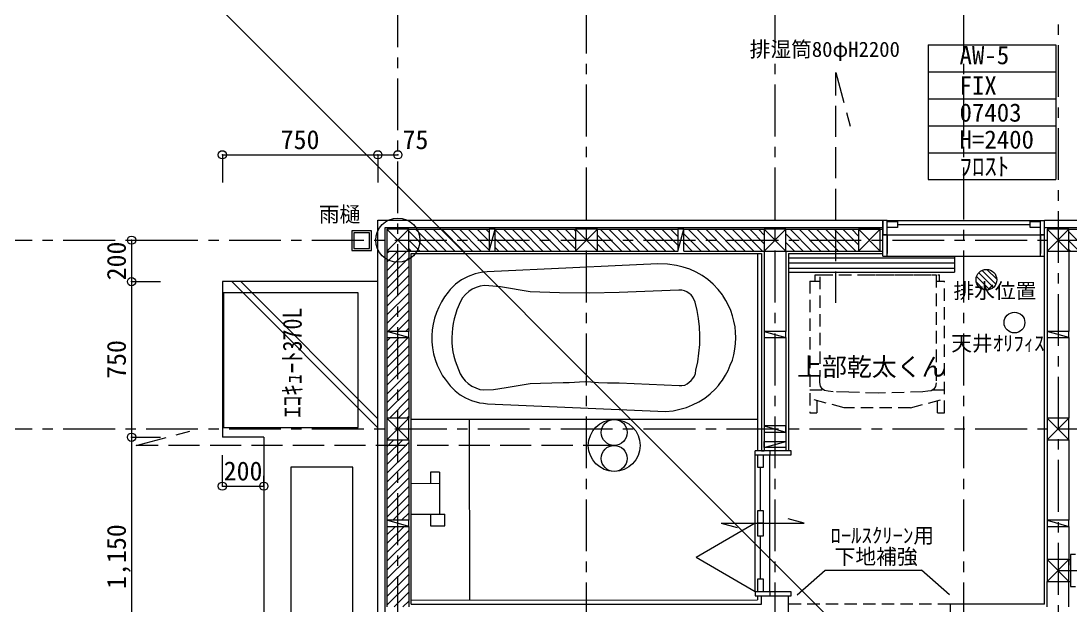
# Model space of a CAD drawing. Units: millimetres at full size, sheet at 1:50. Extents: x -16792 to 54909, y -26252 to 25759.
# Drawn here: x -6246 to -1180, y 18759 to 21579 of the extents above; entities that cross this region are included whole.
import ezdxf
from ezdxf.enums import TextEntityAlignment as Align

# ---------------------------------------------------------------- set-up
doc = ezdxf.new("R2010")
doc.units = ezdxf.units.MM
doc.header["$LTSCALE"] = 50
doc.header["$PDMODE"] = 32
doc.header["$PDSIZE"] = 40
for name, pattern in [('CHAIN1', [8, 5, -1, 1, -1]), ('DASHED1', [1.8, 1.2, -0.6]), ('DASHED3', [4, 3, -1])]:
    doc.linetypes.add(name, pattern=pattern)
for name, color, linetype, lineweight in [('3-1_通り芯・通り番号', 7, 'Continuous', 13), ('3-2_柱(黄)', 4, 'Continuous', 5), ('3-3_仕上線(黄)', 3, 'Continuous', 20), ('3-4_下地・間柱(水色)', 4, 'Continuous', 5), ('3-5_サッシ・室内建具', 7, 'Continuous', 13), ('3-6_住宅設備・造作', 4, 'Continuous', 5), ('3-7_家具点線', 4, 'DASHED1', 5), ('3-8_ハッチング', 1, 'Continuous', 9), ('3-9_建築設備', 5, 'Continuous', 13), ('3-A_文字', 7, 'Continuous', 13), ('3-B_特記事項', 6, 'Continuous', 13), ('3-F_寸法・方位', 7, 'Continuous', 13), ('F-F_図面枠（共通）', 7, 'Continuous', 13)]:
    doc.layers.add(name, color=color, linetype=linetype, lineweight=lineweight)
doc.styles.add('ＭＳ ゴシック', font='')
doc.styles.get('ＭＳ ゴシック').set_extended_font_data('MS Gothic')

msp = doc.modelspace()

# ---------------------------------------------------------------- linework, layer by layer
at = {"layer": '3-1_通り芯・通り番号', "color": 1, "linetype": 'CHAIN1', "lineweight": 9}
for p, q in [((-4427.95, 11452.55), (-4427.95, 23216.06)), ((-3517.95, 11422.55), (-3517.95, 23216.06)), ((-2607.95, 11422.55), (-2607.95, 23216.06)), ((-1697.95, 11422.55), (-1697.95, 23216.06)), ((-1242.95, 22262.96), (-1242.95, 18702.55)), ((-7242.18, 20522.55), (7012.93, 20522.55)), ((-7242.18, 19612.55), (7012.93, 19612.55)), ((-1242.95, 18930.05), (2552.19, 18930.05))]:
    msp.add_line(p, q, dxfattribs=at)
at = {"layer": '3-2_柱(黄)'}
for p, q in [((-4375.45, 20575.05), (-4480.45, 20470.05)), ((-4480.45, 20575.05), (-4375.45, 20470.05)), ((-3465.45, 20575.05), (-3570.45, 20470.05)), ((-3570.45, 20575.05), (-3465.45, 20470.05)), ((-2555.45, 20575.05), (-2660.45, 20470.05)), ((-2660.45, 20575.05), (-2555.45, 20470.05)), ((-2100.45, 20575.05), (-2205.45, 20470.05)), ((-2205.45, 20575.05), (-2100.45, 20470.05)), ((-1190.45, 20575.05), (-1295.45, 20470.05)), ((-1295.45, 20575.05), (-1190.45, 20470.05)), ((-4480.45, 19560.05), (-4375.45, 19665.05)), ((-4480.45, 19665.05), (-4375.45, 19560.05)), ((-1295.45, 19560.05), (-1190.45, 19665.05)), ((-1295.45, 19665.05), (-1190.45, 19560.05)), ((-1295.45, 18982.55), (-1190.45, 18877.55)), ((-1190.45, 18982.55), (-1295.45, 18877.55))]:
    msp.add_line(p, q, dxfattribs=at)
at = {"layer": '3-2_柱(黄)', "color": 3, "lineweight": 20}
for points in [[(-4480.45, 20575.05), (-4480.45, 20470.05), (-4375.45, 20470.05), (-4375.45, 20575.05)], [(-3570.45, 20575.05), (-3570.45, 20470.05), (-3465.45, 20470.05), (-3465.45, 20575.05)], [(-2660.45, 20575.05), (-2660.45, 20470.05), (-2555.45, 20470.05), (-2555.45, 20575.05)], [(-2205.45, 20575.05), (-2205.45, 20470.05), (-2100.45, 20470.05), (-2100.45, 20575.05)], [(-1295.45, 20575.05), (-1295.45, 20470.05), (-1190.45, 20470.05), (-1190.45, 20575.05)], [(-4480.45, 19560.05), (-4375.45, 19560.05), (-4375.45, 19665.05), (-4480.45, 19665.05)], [(-1295.45, 19560.05), (-1190.45, 19560.05), (-1190.45, 19665.05), (-1295.45, 19665.05)], [(-1295.45, 18982.55), (-1295.45, 18877.55), (-1190.45, 18877.55), (-1190.45, 18982.55)]]:
    msp.add_lwpolyline(points, close=True, dxfattribs=at)
msp.add_circle((-4427.95, 20522.55), 106.22, dxfattribs=at)
at = {"layer": '3-3_仕上線(黄)'}
for p, q in [((-4524.45, 18637.55), (-4524.45, 20619.05)), ((-2607.95, 20619.05), (-2087.95, 20619.05)), ((-1307.95, 20619.05), (-332.95, 20619.05)), ((-4362.95, 20457.55), (-3517.95, 20457.55)), ((-3517.95, 20457.55), (-2672.95, 20457.55)), ((-2672.95, 20457.55), (-2672.95, 19507.55)), ((-2542.95, 20457.55), (-2087.95, 20457.55)), ((-2542.95, 20457.55), (-2542.95, 19507.55)), ((-1307.95, 18767.55), (-1307.95, 18902.55)), ((-2672.95, 18767.55), (-2672.95, 18807.55)), ((-2542.95, 18637.55), (-2542.95, 18807.55)), ((-4362.95, 18767.55), (-2672.95, 18767.55)), ((-1762.95, 18767.55), (-1762.95, 17792.55)), ((-1307.95, 18767.55), (-1762.95, 18767.55))]:
    msp.add_line(p, q, dxfattribs=at)
at = {"layer": '3-3_仕上線(黄)', "color": 7, "linetype": 'DASHED1', "lineweight": 13}
msp.add_line((-1762.95, 18767.55), (-2542.95, 18767.55), dxfattribs=at)
at = {"layer": '3-3_仕上線(黄)'}
for points in [[(-4524.45, 20619.05), (-3517.95, 20619.05), (-2607.95, 20619.05)], [(-4362.95, 18767.55), (-4362.95, 19612.55), (-4362.95, 20457.55)], [(-1307.95, 18902.55), (-1307.95, 19612.55), (-1307.95, 20457.55)]]:
    msp.add_lwpolyline(points, dxfattribs=at)
at = {"layer": '3-4_下地・間柱(水色)'}
for p, q in [((-4489.45, 19612.55), (-4489.45, 20584.05)), ((-4489.45, 20584.05), (-3517.95, 20584.05)), ((-4375.45, 20575.05), (-3987.95, 20575.05)), ((-3987.95, 20470.05), (-3957.95, 20575.05)), ((-3957.95, 20575.05), (-3570.45, 20575.05)), ((-3517.95, 20584.05), (-2607.95, 20584.05)), ((-3465.45, 20575.05), (-3077.95, 20575.05)), ((-3077.95, 20575.05), (-3077.95, 20470.05)), ((-3077.95, 20470.05), (-3047.95, 20575.05)), ((-3047.95, 20575.05), (-2660.45, 20575.05)), ((-2607.95, 20584.05), (-2087.95, 20584.05)), ((-2555.45, 20575.05), (-2087.95, 20575.05)), ((-1307.95, 20584.05), (-332.95, 20584.05)), ((-1190.45, 20575.05), (-802.95, 20575.05)), ((-4480.45, 20470.05), (-4480.45, 20082.55)), ((-4375.45, 20470.05), (-4375.45, 20082.55)), ((-4375.45, 20470.05), (-3987.95, 20470.05)), ((-4375.45, 20470.05), (-4375.45, 20082.55)), ((-4375.45, 20470.05), (-3987.95, 20470.05)), ((-3957.95, 20470.05), (-3570.45, 20470.05)), ((-3957.95, 20470.05), (-3570.45, 20470.05)), ((-3465.45, 20470.05), (-3077.95, 20470.05)), ((-3465.45, 20470.05), (-3077.95, 20470.05)), ((-3047.95, 20470.05), (-2660.45, 20470.05)), ((-2660.45, 20470.05), (-2660.45, 20082.55)), ((-2555.45, 20470.05), (-2555.45, 20082.55)), ((-2555.45, 20470.05), (-2087.95, 20470.05)), ((-1295.45, 20470.05), (-1295.45, 20082.55)), ((-1190.45, 20470.05), (-802.95, 20470.05)), ((-1190.45, 20470.05), (-1190.45, 20082.55)), ((-1190.45, 20470.05), (-802.95, 20470.05)), ((-1555.06, 20294.41), (-1625.66, 20365.01)), ((-1543.01, 20310.64), (-1609.43, 20377.06)), ((-1538.42, 20334.34), (-1585.74, 20381.65)), ((-1600.42, 20283.2), (-1636.87, 20319.65)), ((-1573.06, 20284.12), (-1635.95, 20347.02)), ((-4375.45, 20052.55), (-4480.45, 20082.55)), ((-2660.45, 20082.55), (-2555.45, 20052.55)), ((-1190.45, 20052.55), (-1295.45, 20082.55)), ((-4480.45, 20052.55), (-4480.45, 19665.05)), ((-4375.45, 20052.55), (-4375.45, 19665.05)), ((-4375.45, 20052.55), (-4375.45, 19665.05)), ((-2660.45, 20052.55), (-2660.45, 19507.55)), ((-2555.45, 20052.55), (-2555.45, 19507.55)), ((-1295.45, 20052.55), (-1295.45, 19665.05)), ((-1190.45, 20052.55), (-1190.45, 19665.05)), ((-4489.45, 18702.55), (-4489.45, 19612.55)), ((-2660.45, 19627.55), (-2555.45, 19597.55)), ((-4480.45, 19560.05), (-4480.45, 19172.55)), ((-4375.45, 19560.05), (-4375.45, 19172.55)), ((-4375.45, 19560.05), (-4375.45, 19172.55)), ((-1295.45, 19560.05), (-1295.45, 19172.55)), ((-1190.45, 19560.05), (-1190.45, 19172.55)), ((-2660.45, 19522.55), (-2555.45, 19552.55)), ((-2660.45, 19522.55), (-2660.45, 19507.55)), ((-2555.45, 19522.55), (-2555.45, 19507.55)), ((-4375.45, 19142.55), (-4480.45, 19172.55)), ((-1295.45, 19172.55), (-1190.45, 19142.55)), ((-4480.45, 19142.55), (-4480.45, 18755.05)), ((-4375.45, 19142.55), (-4375.45, 18755.05)), ((-4375.45, 19142.55), (-4375.45, 18755.05)), ((-1295.45, 19142.55), (-1295.45, 18955.05)), ((-1190.45, 19142.55), (-1190.45, 18955.05)), ((-1190.45, 18982.55), (-1182.95, 18982.55)), ((-1295.45, 18755.05), (-1295.45, 18877.55)), ((-1190.45, 18877.55), (-1182.95, 18877.55)), ((-1190.45, 18755.05), (-1190.45, 18877.55))]:
    msp.add_line(p, q, dxfattribs=at)
for points in [[(-3987.95, 20575.05), (-3987.95, 20470.05), (-3957.95, 20470.05), (-3957.95, 20575.05)], [(-4480.45, 20052.55), (-4375.45, 20052.55), (-4375.45, 20082.55), (-4480.45, 20082.55)], [(-2555.45, 20082.55), (-2660.45, 20082.55), (-2660.45, 20052.55), (-2555.45, 20052.55)], [(-1295.45, 20052.55), (-1190.45, 20052.55), (-1190.45, 20082.55), (-1295.45, 20082.55)], [(-2555.45, 19627.55), (-2660.45, 19627.55), (-2660.45, 19597.55), (-2555.45, 19597.55)], [(-2555.45, 19522.55), (-2660.45, 19522.55), (-2660.45, 19552.55), (-2555.45, 19552.55)], [(-4480.45, 19142.55), (-4375.45, 19142.55), (-4375.45, 19172.55), (-4480.45, 19172.55)], [(-1190.45, 19172.55), (-1295.45, 19172.55), (-1295.45, 19142.55), (-1190.45, 19142.55)]]:
    msp.add_lwpolyline(points, close=True, dxfattribs=at)
msp.add_lwpolyline([(-3047.95, 20470.05), (-3047.95, 20575.05), (-3077.95, 20575.05)], dxfattribs=at)
msp.add_circle((-1588.35, 20331.72), 50, dxfattribs=at)
at = {"layer": '3-5_サッシ・室内建具'}
for p, q in [((-2087.95, 20619.05), (-2087.95, 20610.05)), ((-2067.95, 20618.05), (-2087.95, 20618.05)), ((-2087.95, 20445.55), (-2087.95, 20618.05)), ((-2067.95, 20445.55), (-2067.95, 20618.05)), ((-2067.95, 20618.05), (-1327.95, 20618.05)), ((-1327.95, 20618.05), (-1307.95, 20618.05)), ((-1327.95, 20445.55), (-1327.95, 20618.05)), ((-1307.95, 20445.55), (-1307.95, 20618.05)), ((-2067.95, 20613.05), (-2017.95, 20613.05)), ((-2017.95, 20598.05), (-1377.95, 20598.05)), ((-1377.95, 20613.05), (-1327.95, 20613.05)), ((-2067.95, 20548.05), (-2087.95, 20548.05)), ((-2067.95, 20548.05), (-1327.95, 20548.05)), ((-2067.95, 20548.05), (-2067.95, 20457.55)), ((-1327.95, 20548.05), (-1307.95, 20548.05)), ((-1307.95, 20548.05), (-1327.95, 20548.05)), ((-1327.95, 20548.05), (-1327.95, 20457.55)), ((-2087.95, 20445.55), (-2067.95, 20445.55)), ((-2087.95, 20445.55), (-1307.95, 20445.55)), ((-1327.95, 20445.55), (-1307.95, 20445.55)), ((-2703.45, 19487.55), (-2703.45, 19507.55)), ((-2530.95, 19507.55), (-2703.45, 19507.55)), ((-2672.95, 19507.55), (-2660.45, 19507.55)), ((-2633.45, 19507.55), (-2633.45, 19487.55)), ((-2530.95, 19487.55), (-2530.95, 19507.55)), ((-2703.45, 18827.55), (-2703.45, 19487.55)), ((-2703.45, 19487.55), (-2530.95, 19487.55)), ((-2693.45, 19487.55), (-2693.45, 19427.55)), ((-2663.45, 19427.55), (-2663.45, 19487.55)), ((-2633.45, 18827.55), (-2633.45, 19487.55)), ((-2693.45, 19427.55), (-2663.45, 19427.55)), ((-2678.45, 19217.55), (-2678.45, 19427.55)), ((-2693.45, 19217.55), (-2693.45, 19097.55)), ((-2663.45, 19217.55), (-2693.45, 19217.55)), ((-2663.45, 19097.55), (-2663.45, 19217.55)), ((-2703.55, 19157.55), (-2989.33, 18992.55)), ((-2868.45, 19157.55), (-2791.17, 19136.84)), ((-2663.45, 19157.55), (-2693.45, 19157.55)), ((-2693.45, 19097.55), (-2663.45, 19097.55)), ((-2678.45, 18887.55), (-2678.45, 19097.55)), ((-1158.95, 19007.05), (-1182.95, 19007.05)), ((-1182.95, 19007.05), (-1182.95, 18853.05)), ((-2703.55, 18827.55), (-2989.33, 18992.55)), ((-2663.45, 18827.55), (-2663.45, 18887.55)), ((-2703.45, 18827.55), (-2703.45, 18807.55)), ((-2530.95, 18827.55), (-2703.45, 18827.55)), ((-2672.95, 18807.55), (-2660.45, 18807.55)), ((-2633.45, 18827.55), (-2633.45, 18807.55))]:
    msp.add_line(p, q, dxfattribs=at)
for points in [[(-2087.95, 20619.05), (-2087.95, 20548.05), (-2067.95, 20548.05)], [(-2017.95, 20613.05), (-2017.95, 20583.05), (-2067.95, 20583.05)], [(-1327.95, 20583.05), (-1377.95, 20583.05), (-1377.95, 20613.05)], [(-2868.45, 19157.55), (-2468.45, 19157.55), (-2545.72, 19178.25)], [(-2663.45, 18887.55), (-2693.45, 18887.55), (-2693.45, 18827.55)], [(-1182.95, 18853.05), (-1182.14, 18853.05), (-1158.95, 18853.05)], [(-2703.45, 18807.55), (-2530.95, 18807.55), (-2530.95, 18827.55)]]:
    msp.add_lwpolyline(points, dxfattribs=at)
at = {"layer": '3-6_住宅設備・造作', "color": 7, "lineweight": 13}
for p, q in [((-4649.59, 20568.04), (-4649.59, 20473.04)), ((-4649.59, 20473.04), (-4554.59, 20473.04)), ((-1742.95, 20445.55), (-1742.95, 20367.55)), ((-2542.95, 20367.55), (-1742.95, 20367.55))]:
    msp.add_line(p, q, dxfattribs=at)
at = {"layer": '3-6_住宅設備・造作'}
for p, q in [((-2693.45, 20457.55), (-2693.16, 19507.55)), ((-4524.45, 20322.55), (-5274.45, 20322.55)), ((-5228.63, 20322.55), (-4524.45, 19618.36)), ((-5186.21, 20322.55), (-4524.45, 19660.78)), ((-5274.45, 20297.79), (-5274.45, 20295.66)), ((-5274.45, 20295.66), (-5274.45, 19572.55)), ((-2693.21, 19658.04), (-4362.95, 19657.55)), ((-4083.21, 19657.63), (-4082.95, 18787.63)), ((-5074.45, 19572.55), (-5274.45, 19572.55)), ((-5074.45, 19572.55), (-5074.45, 18422.55)), ((-4227.13, 19404.59), (-4270.13, 19404.57)), ((-4270.13, 19404.57), (-4270.12, 19348.57)), ((-4227.13, 19404.59), (-4227.07, 19201.59)), ((-4227.12, 19348.59), (-4362.95, 19348.55)), ((-4362.95, 19201.55), (-4201.07, 19201.59)), ((-4270.07, 19201.57), (-4270.06, 19145.57)), ((-2692.96, 18807.55), (-2692.95, 18788.04)), ((-4362.95, 18787.55), (-2692.95, 18788.04))]:
    msp.add_line(p, q, dxfattribs=at)
at = {"layer": '3-6_住宅設備・造作', "color": 7, "lineweight": 13}
msp.add_lwpolyline([(-4554.59, 20473.04), (-4554.59, 20568.04), (-4649.59, 20568.04)], dxfattribs=at)
msp.add_lwpolyline([(-4639.59, 20483.04), (-4564.59, 20483.04), (-4564.59, 20558.04), (-4639.59, 20558.04)], close=True, dxfattribs=at)
at = {"layer": '3-6_住宅設備・造作'}
for points in [[(-2806.24, 20132.3), (-2814.24, 20158.29), (-2822.25, 20183.29), (-2833.26, 20208.29), (-2846.27, 20232.29), (-2860.27, 20255.28), (-2862.27, 20258.28), (-2883.28, 20285.27), (-2906.29, 20310.27), (-2932.29, 20332.26), (-2960.3, 20352.25), (-2989.31, 20368.24), (-3019.31, 20382.23), (-3051.31, 20392.22), (-3083.31, 20400.22), (-3127.32, 20407.2), (-3173.32, 20408.19), (-3379.31, 20398.13), (-3584.31, 20389.07), (-3996.31, 20369.94), (-4025.3, 20366.94), (-4054.3, 20359.93), (-4088.3, 20347.92), (-4120.29, 20330.91), (-4149.29, 20309.9), (-4162.28, 20297.9), (-4175.28, 20284.89), (-4185.28, 20271.89), (-4202.27, 20249.88), (-4217.26, 20224.88), (-4230.26, 20199.88), (-4242.25, 20173.87), (-4251.24, 20145.87), (-4258.23, 20117.87), (-4262.22, 20089.87), (-4264.21, 20060.87)], [(-5274.45, 20322.55), (-5274.45, 20304.19), (-5274.45, 20297.79)], [(-3790.28, 20273.01), (-3932.28, 20297.96), (-3989.29, 20302.95), (-4010.29, 20303.94), (-4031.29, 20300.93), (-4050.28, 20294.93), (-4069.28, 20285.92), (-4086.28, 20274.92), (-4102.27, 20260.91), (-4115.27, 20244.91), (-4125.26, 20226.91), (-4143.25, 20185.9), (-4150.24, 20163.9), (-4156.24, 20142.9), (-4161.23, 20120.9), (-4164.23, 20097.9), (-4166.22, 20075.89), (-4167.21, 20052.89), (-4167.21, 20029.89), (-4165.2, 20007.89), (-4162.19, 19984.9), (-4157.19, 19962.9), (-4151.18, 19940.9), (-4144.17, 19919.9), (-4127.16, 19877.91), (-4116.16, 19860.91), (-4103.15, 19844.91), (-4088.15, 19830.92), (-4071.14, 19818.92), (-4052.14, 19809.93), (-4031.96, 19802.49), (-4012.53, 19800.25), (-3966.33, 19802.51), (-3904.93, 19812.39), (-3790.15, 19831.01)], [(-3022.28, 20266.23), (-3033.28, 20273.23), (-3045.28, 20278.23), (-3058.28, 20281.22), (-3072.28, 20282.22), (-3360.28, 20270.13), (-3503.28, 20267.09), (-3647.28, 20268.05), (-3790.28, 20273.01)], [(-3790.15, 19831.01), (-3739.15, 19833.02), (-3685.15, 19835.04), (-3630.15, 19836.05), (-3602.15, 19837.06), (-3575.15, 19838.07), (-3551.15, 19840.08), (-3523.15, 19841.08), (-3496.15, 19840.09), (-3459.15, 19837.1), (-3417.15, 19835.12), (-3360.15, 19834.13), (-3071.14, 19822.22), (-3057.14, 19821.22), (-3044.14, 19824.23), (-3032.15, 19829.23), (-3022.15, 19837.23), (-3012.15, 19846.24), (-3004.15, 19856.24), (-2997.16, 19867.24), (-2992.16, 19879.24), (-2990.17, 19895.24), (-2981.18, 19936.25), (-2975.19, 19978.25), (-2971.2, 20020.25), (-2971.21, 20062.25), (-2973.23, 20104.25), (-2977.24, 20145.25), (-2984.25, 20184.24), (-2993.26, 20223.24), (-3004.27, 20248.24), (-3012.27, 20258.24), (-3022.28, 20266.23)], [(-4264.21, 20060.87), (-4264.21, 20031.87), (-4261.2, 20002.87), (-4256.19, 19974.87), (-4248.18, 19946.87), (-4238.17, 19919.87), (-4226.16, 19893.88), (-4212.16, 19868.88), (-4200.15, 19851.88), (-4176.14, 19819.89), (-4152.14, 19795.9), (-4127.13, 19776.91), (-4101.13, 19761.91), (-4072.12, 19749.92), (-4034.12, 19738.93), (-4015.12, 19735.94), (-3995.12, 19733.95), (-3136.11, 19696.2), (-3100.11, 19700.21), (-3068.11, 19707.22), (-3036.11, 19716.23), (-3006.12, 19728.24), (-2976.12, 19743.25), (-2947.13, 19761.26), (-2921.13, 19781.26), (-2896.14, 19805.27), (-2881.14, 19822.27), (-2874.15, 19831.28), (-2861.15, 19848.28), (-2847.16, 19871.28), (-2835.17, 19894.29), (-2824.17, 19919.29), (-2814.18, 19944.29), (-2807.19, 19970.3), (-2802.2, 19997.3), (-2799.2, 20024.3), (-2797.21, 20051.3), (-2798.22, 20078.3), (-2801.23, 20105.3), (-2806.24, 20132.3)], [(-4270.06, 19145.57), (-4201.06, 19145.59), (-4201.07, 19201.59)]]:
    msp.add_lwpolyline(points, dxfattribs=at)
for points in [[(-5269.03, 19618.97), (-4619.03, 19618.97), (-4619.03, 20268.97), (-5269.03, 20268.97)], [(-4644.5, 18627.4), (-4644.5, 19427.4), (-4944.5, 19427.4), (-4944.5, 18627.4)]]:
    msp.add_lwpolyline(points, close=True, dxfattribs=at)
at = {"layer": '3-7_家具点線'}
for p, q in [((-2440.21, 20325.57), (-2390.21, 20325.57)), ((-2440.21, 20325.57), (-2440.21, 19689.57)), ((-2415.21, 20325.57), (-2415.21, 20355.57)), ((-2415.21, 20355.57), (-2390.14, 20355.57)), ((-2183.6, 20355.57), (-1815.21, 20355.57)), ((-1830.21, 20325.57), (-1791.21, 20325.57)), ((-1815.21, 20325.57), (-1815.21, 20355.57)), ((-1791.21, 19689.57), (-1791.21, 20325.57)), ((-2440.21, 19801.57), (-2374.79, 19801.57)), ((-2274.09, 19714.57), (-2440.21, 19757.86)), ((-1954.59, 19714.57), (-1791.21, 19757.5)), ((-1846.65, 19801.57), (-1791.21, 19801.57)), ((-2406.21, 19749), (-2406.21, 19689.57)), ((-1954.59, 19714.57), (-2274.09, 19714.57)), ((-1825.21, 19689.57), (-1825.21, 19748.57)), ((-2440.21, 19689.57), (-2406.21, 19689.57)), ((-1825.21, 19689.57), (-1791.21, 19689.57))]:
    msp.add_line(p, q, dxfattribs=at)
msp.add_lwpolyline([(-2390.13, 20356.07), (-1830.14, 20354.72), (-1831.4, 19834.72), (-1834.44, 19817.73), (-1841.47, 19804.74), (-1854.49, 19796.77), (-1871.49, 19793.81), (-1895.5, 19790.87), (-2111.52, 19785.4), (-2251.51, 19789.73), (-2327.5, 19791.92), (-2351.49, 19794.98), (-2369.49, 19798.02), (-2381.47, 19806.05), (-2389.43, 19819.07), (-2391.39, 19836.07)], close=True, dxfattribs=at)
at = {"layer": '3-8_ハッチング'}
for p, q in [((-4342.79, 20575.05), (-4237.79, 20470.05)), ((-4300.36, 20575.05), (-4195.36, 20470.05)), ((-4257.94, 20575.05), (-4152.94, 20470.05)), ((-4215.51, 20575.05), (-4110.51, 20470.05)), ((-4173.09, 20575.05), (-4068.09, 20470.05)), ((-4130.66, 20575.05), (-4025.66, 20470.05)), ((-4088.23, 20575.05), (-3987.95, 20474.76)), ((-4045.81, 20575.05), (-3987.95, 20517.18)), ((-4003.38, 20575.05), (-3987.95, 20559.61)), ((-3957.95, 20572.04), (-3855.95, 20470.05)), ((-3918.53, 20575.05), (-3813.53, 20470.05)), ((-3876.1, 20575.05), (-3771.1, 20470.05)), ((-3833.67, 20575.05), (-3728.67, 20470.05)), ((-3791.25, 20575.05), (-3686.25, 20470.05)), ((-3748.82, 20575.05), (-3643.82, 20470.05)), ((-3706.4, 20575.05), (-3601.4, 20470.05)), ((-3663.97, 20575.05), (-3570.45, 20481.52)), ((-3621.54, 20575.05), (-3570.45, 20523.95)), ((-3579.12, 20575.05), (-3570.45, 20566.37)), ((-3451.84, 20575.05), (-3346.84, 20470.05)), ((-3409.41, 20575.05), (-3304.41, 20470.05)), ((-3366.98, 20575.05), (-3261.98, 20470.05)), ((-3324.56, 20575.05), (-3219.56, 20470.05)), ((-3282.13, 20575.05), (-3177.13, 20470.05)), ((-3239.7, 20575.05), (-3134.7, 20470.05)), ((-3197.28, 20575.05), (-3092.28, 20470.05)), ((-3154.85, 20575.05), (-3077.95, 20498.14)), ((-3112.43, 20575.05), (-3077.95, 20540.57)), ((-3027.57, 20575.05), (-2922.57, 20470.05)), ((-2985.15, 20575.05), (-2880.15, 20470.05)), ((-2942.72, 20575.05), (-2837.72, 20470.05)), ((-2900.29, 20575.05), (-2795.29, 20470.05)), ((-2857.87, 20575.05), (-2752.87, 20470.05)), ((-2815.44, 20575.05), (-2710.44, 20470.05)), ((-2773.01, 20575.05), (-2668.01, 20470.05)), ((-2730.59, 20575.05), (-2660.45, 20504.9)), ((-2688.16, 20575.05), (-2660.45, 20547.33)), ((-2535.07, 20575.05), (-2430.07, 20470.05)), ((-2492.65, 20575.05), (-2387.65, 20470.05)), ((-2450.22, 20575.05), (-2345.22, 20470.05)), ((-2407.79, 20575.05), (-2302.79, 20470.05)), ((-2365.37, 20575.05), (-2260.37, 20470.05)), ((-2322.94, 20575.05), (-2217.94, 20470.05)), ((-2280.51, 20575.05), (-2205.45, 20499.98)), ((-2238.09, 20575.05), (-2205.45, 20542.4)), ((-4375.45, 20565.27), (-4280.22, 20470.05)), ((-4375.45, 20522.85), (-4322.64, 20470.05)), ((-3957.95, 20529.61), (-3898.38, 20470.05)), ((-3465.45, 20546.23), (-3389.26, 20470.05)), ((-3047.95, 20552.99), (-2965, 20470.05)), ((-2555.45, 20552.99), (-2472.5, 20470.05)), ((-1190.45, 20562.25), (-1098.24, 20470.05)), ((-1190.45, 20519.83), (-1140.66, 20470.05)), ((-4480.45, 20459.67), (-4470.07, 20470.05)), ((-4480.45, 20417.24), (-4427.64, 20470.05)), ((-4480.45, 20374.82), (-4385.22, 20470.05)), ((-4375.45, 20480.42), (-4365.07, 20470.05)), ((-3957.95, 20487.18), (-3940.81, 20470.05)), ((-3465.45, 20503.8), (-3431.69, 20470.05)), ((-3047.95, 20510.57), (-3007.43, 20470.05)), ((-2555.45, 20510.57), (-2514.93, 20470.05)), ((-2555.45, 20470.05), (-2542.95, 20470.05)), ((-2100.45, 20470.05), (-2087.95, 20470.05)), ((-1190.45, 20477.4), (-1183.09, 20470.05)), ((-4480.45, 20332.39), (-4375.45, 20437.39)), ((-4480.45, 20289.97), (-4375.45, 20394.97)), ((-4480.45, 20247.54), (-4375.45, 20352.54)), ((-4480.45, 20205.11), (-4375.45, 20310.11)), ((-4480.45, 20162.69), (-4375.45, 20267.69)), ((-4480.45, 20120.26), (-4375.45, 20225.26)), ((-4475.73, 20082.55), (-4375.45, 20182.83)), ((-4375.45, 20140.41), (-4433.31, 20082.55)), ((-4375.45, 20097.98), (-4390.88, 20082.55)), ((-4463.31, 20052.55), (-4480.45, 20035.41)), ((-4420.88, 20052.55), (-4480.45, 19992.98)), ((-4480.45, 19950.55), (-4378.45, 20052.55)), ((-4480.45, 19908.13), (-4375.45, 20013.13)), ((-4480.45, 19865.7), (-4375.45, 19970.7)), ((-4480.45, 19823.27), (-4375.45, 19928.27)), ((-4480.45, 19780.85), (-4375.45, 19885.85)), ((-4480.45, 19738.42), (-4375.45, 19843.42)), ((-4480.45, 19696), (-4375.45, 19801)), ((-4468.97, 19665.05), (-4375.45, 19758.57)), ((-4426.54, 19665.05), (-4375.45, 19716.14)), ((-4384.12, 19665.05), (-4375.45, 19673.72)), ((-4480.45, 19526.29), (-4446.69, 19560.05)), ((-4480.45, 19483.86), (-4404.26, 19560.05)), ((-4480.45, 19441.44), (-4375.45, 19546.44)), ((-4480.45, 19399.01), (-4375.45, 19504.01)), ((-4480.45, 19356.58), (-4375.45, 19461.58)), ((-4480.45, 19314.16), (-4375.45, 19419.16)), ((-4480.45, 19271.73), (-4375.45, 19376.73)), ((-4480.45, 19229.31), (-4375.45, 19334.31)), ((-4480.45, 19186.88), (-4375.45, 19291.88)), ((-4452.35, 19172.55), (-4375.45, 19249.45)), ((-4375.45, 19207.03), (-4409.93, 19172.55)), ((-4439.93, 19142.55), (-4480.45, 19102.03)), ((-4480.45, 19059.6), (-4397.5, 19142.55)), ((-4480.45, 19017.17), (-4375.45, 19122.17)), ((-4480.45, 18974.75), (-4375.45, 19079.75)), ((-4480.45, 18932.32), (-4375.45, 19037.32)), ((-4480.45, 18889.89), (-4375.45, 18994.89)), ((-4480.45, 18847.47), (-4375.45, 18952.47)), ((-4480.45, 18805.04), (-4375.45, 18910.04)), ((-4480.45, 18762.61), (-4375.45, 18867.61)), ((-4445.59, 18755.05), (-4375.45, 18825.19)), ((-4403.16, 18755.05), (-4375.45, 18782.76))]:
    msp.add_line(p, q, dxfattribs=at)
at = {"layer": '3-8_ハッチング', "color": 4, "lineweight": 5}
msp.add_line((-3047.95, 20470.05), (-2660.45, 20470.05), dxfattribs=at)
at = {"layer": '3-8_ハッチング', "color": 2, "lineweight": 5}
for p, q in [((-2542.95, 20437.55), (-1742.95, 20437.55)), ((-2542.95, 20412.55), (-1742.95, 20412.55)), ((-2542.95, 20387.55), (-1742.95, 20387.55))]:
    msp.add_line(p, q, dxfattribs=at)
at = {"layer": '3-9_建築設備', "linetype": 'DASHED3'}
for p, q in [((-2315.24, 21330.96), (-2245.81, 21071.84)), ((-2315.24, 20220.79), (-2315.24, 21330.96))]:
    msp.add_line(p, q, dxfattribs=at)
msp.add_lwpolyline([(-3384.12, 19532.85), (-5689.91, 19532.85), (-5430.79, 19602.28)], dxfattribs=at)
at = {"layer": '3-9_建築設備'}
for centre, radius in [((-1453.16, 20125.21), 50), ((-3384.12, 19532.85), 125), ((-3384.12, 19595.35), 62.5), ((-3384.12, 19470.35), 62.5)]:
    msp.add_circle(centre, radius, dxfattribs=at)
at = {"layer": '3-A_文字'}
for p, q in [((-1868.87, 21464.41), (-1868.87, 20814.41)), ((-1868.87, 21464.41), (-1254.34, 21464.41)), ((-1254.34, 21464.41), (-1254.34, 20814.41)), ((-1868.87, 21334.41), (-1254.34, 21334.41)), ((-1868.87, 21204.41), (-1254.34, 21204.41)), ((-1868.87, 21074.41), (-1254.34, 21074.41)), ((-1868.87, 20944.41), (-1254.34, 20944.41)), ((-1868.87, 20814.41), (-1254.34, 20814.41))]:
    msp.add_line(p, q, dxfattribs=at)
at = {"layer": '3-B_特記事項'}
for p, q in [((-2500.83, 18812.46), (-2365.8, 18930.91)), ((-2365.8, 18930.91), (-1901.42, 18930.91)), ((-1766.39, 18812.46), (-1901.42, 18930.91))]:
    msp.add_line(p, q, dxfattribs=at)
at = {"layer": '3-F_寸法・方位'}
for p, q in [((-5274.45, 20934.07), (-5274.45, 20801.33)), ((-5274.45, 20934.07), (-4524.45, 20934.07)), ((-4524.45, 20934.07), (-4524.45, 20801.33)), ((-4524.45, 20934.07), (-4427.95, 20934.07)), ((-5712.53, 20522.55), (-5573.24, 20522.55)), ((-5712.53, 20522.55), (-5712.53, 20322.55)), ((-5712.53, 20322.55), (-5573.24, 20322.55)), ((-5712.53, 20322.55), (-5712.53, 19572.55)), ((-5712.53, 19572.55), (-5573.24, 19572.55)), ((-5712.53, 19572.55), (-5712.53, 18422.55)), ((-5274.45, 19336.58), (-5274.45, 19485.75)), ((-5074.45, 19336.58), (-5074.45, 19385.89)), ((-5274.45, 19336.58), (-5074.45, 19336.58))]:
    msp.add_line(p, q, dxfattribs=at)
for p in [(-5274.45, 20934.07), (-4524.45, 20934.07), (-4427.95, 20934.07), (-5712.53, 20522.55), (-5712.53, 20322.55), (-5712.53, 19572.55), (-5274.45, 19336.58), (-5074.45, 19336.58)]:
    msp.add_point(p, dxfattribs=at)
at = {"layer": 'F-F_図面枠（共通）'}
msp.add_line((-8520.13, 24875.55), (6967.02, 9388.39), dxfattribs=at)

# ---------------------------------------------------------------- texts
at = {"layer": '3-4_下地・間柱(水色)', "color": 7, "style": 'ＭＳ ゴシック'}
for s, p in [('排湿筒80φH2200', (-2730.82, 21384.21)), ('排水位置', (-1747.61, 20219.63))]:
    msp.add_text(s, height=73.31, dxfattribs=at).set_placement(p, align=Align.BOTTOM_LEFT)
at = {"layer": '3-6_住宅設備・造作', "style": 'ＭＳ ゴシック', "width": 0.85}
msp.add_text('ｴｺｷｭｰﾄ370L', height=91.64, rotation=90, dxfattribs=at).set_placement((-4864.23, 19667.02), align=Align.BOTTOM_LEFT)
at = {"layer": '3-9_建築設備', "style": 'ＭＳ ゴシック'}
msp.add_text('天井ｵﾘﾌｨｽ', height=73.31, dxfattribs=at).set_placement((-1758.31, 19966.82), align=Align.BOTTOM_LEFT)
at = {"layer": '3-A_文字', "style": 'ＭＳ ゴシック'}
for s, height, p in [('AW-5', 87.98, (-1718.19, 21344.54)), ('FIX', 87.98, (-1718.19, 21197.55)), ('07403', 87.98, (-1718.19, 21067.55)), ('H=2400', 87.98, (-1718.19, 20937.55)), ('ﾌﾛｽﾄ', 87.98, (-1718.19, 20807.55)), ('雨樋', 73.31, (-4809.31, 20588.62)), ('上部乾太くん', 87.98, (-2501.43, 19841.42))]:
    msp.add_text(s, height=height, dxfattribs=at).set_placement(p, align=Align.BOTTOM_LEFT)
at = {"layer": '3-B_特記事項', "style": 'ＭＳ ゴシック'}
for s, p in [('ﾛｰﾙｽｸﾘｰﾝ用', (-2341.01, 19040.29)), ('下地補強', (-2320.6, 18938.25))]:
    msp.add_text(s, height=73.31, dxfattribs=at).set_placement(p, align=Align.BOTTOM_LEFT)
at = {"layer": '3-F_寸法・方位', "style": 'ＭＳ ゴシック'}
for s, p in [('750', (-4993.2, 20934.07)), ('75', (-4405.25, 20934.07)), ('200', (-5268.2, 19336.58))]:
    msp.add_text(s, height=91.64, dxfattribs=at).set_placement(p, align=Align.BOTTOM_LEFT)
for s, p in [('200', (-5712.53, 20328.8)), ('750', (-5712.53, 19853.8)), ('1,150', (-5712.53, 18841.3))]:
    msp.add_text(s, height=91.64, rotation=90, dxfattribs=at).set_placement(p, align=Align.BOTTOM_LEFT)

doc.saveas('drawing.dxf')
